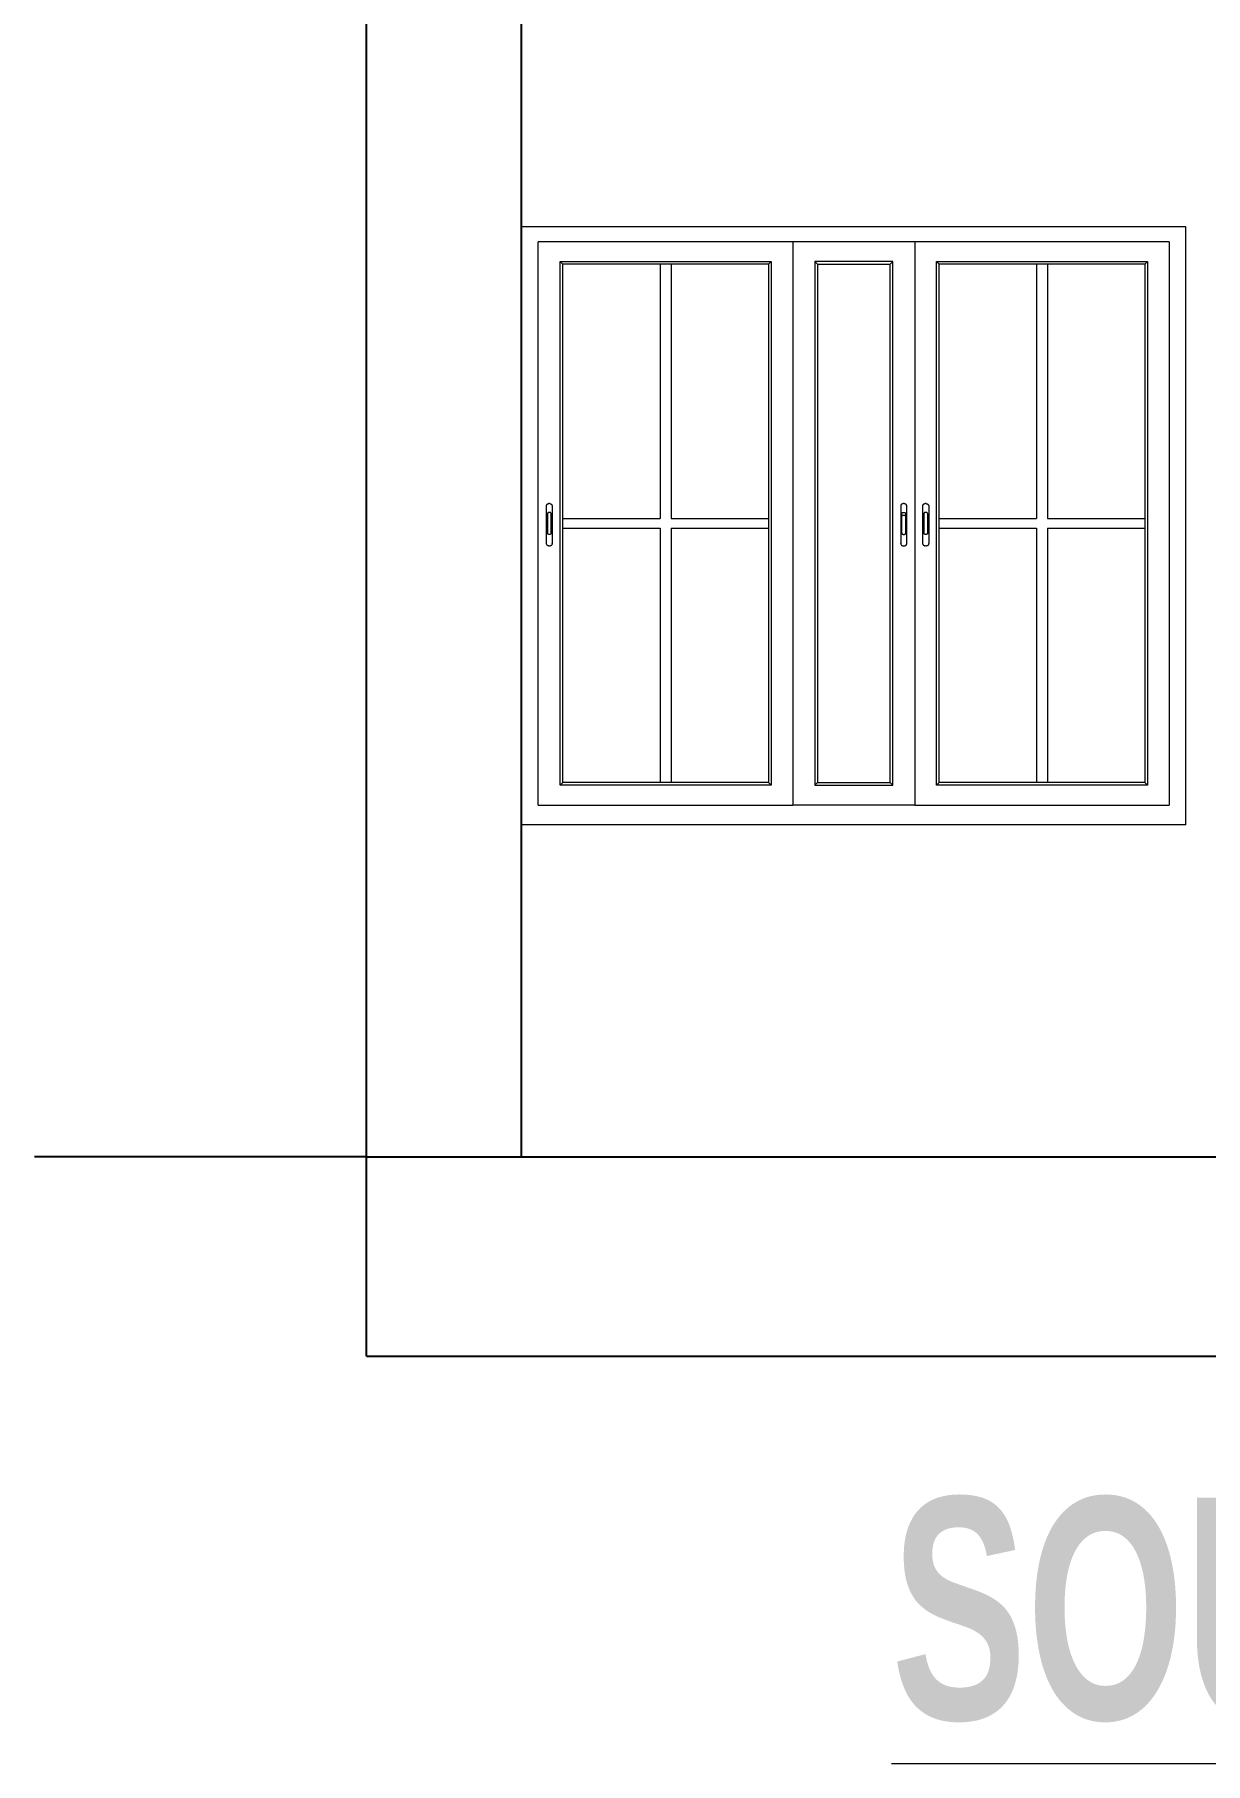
# Model space of a CAD drawing. Header units: inches. Extents: x -10117506 to -5032697, y -6529230 to -3254494.
# Drawn here: x -5047824.7 to -5047718.9, y -3261249.4 to -3261093.3 of the extents above; entities that cross this region are included whole.
import ezdxf

# ---------------------------------------------------------------- set-up
doc = ezdxf.new("R2010")
doc.units = ezdxf.units.IN
doc.header["$LTSCALE"] = 2
doc.header["$MEASUREMENT"] = 0
doc.layers.get('0').update_dxf_attribs({"linetype": 'CONTINUOUS'})
doc.layers.add('Text-100.w', color=254, linetype='CONTINUOUS', lineweight=9)
doc.layers.add('window', color=4, linetype='CONTINUOUS', lineweight=13)
doc.styles.add('Arial', font='arial.ttf', dxfattribs={"width": 0.8, "height": 12})

msp = doc.modelspace()

# ---------------------------------------------------------------- linework, layer by layer
at = {"ltscale": 0.5}
for p, q in [((-5047794.7, -3261194.63), (-5047794.7, -3261087.63)), ((-5047780.7, -3261194.63), (-5047780.7, -3261087.63)), ((-5047794.7, -3261194.63), (-5047824.7, -3261194.63)), ((-5047794.7, -3261194.63), (-5047503.57, -3261194.63)), ((-5047794.7, -3261212.63), (-5047794.7, -3261194.63)), ((-5047794.7, -3261212.63), (-5047503.57, -3261212.63))]:
    msp.add_line(p, q, dxfattribs=at)
at = {"layer": 'window'}
for p, q in [((-5047780.7, -3261164.63), (-5047780.7, -3261110.63)), ((-5047720.7, -3261110.63), (-5047780.7, -3261110.63)), ((-5047720.7, -3261164.63), (-5047720.7, -3261110.63)), ((-5047779.2, -3261162.86), (-5047779.2, -3261111.97)), ((-5047722.2, -3261111.97), (-5047779.2, -3261111.97)), ((-5047756.2, -3261111.97), (-5047756.2, -3261162.86)), ((-5047745.2, -3261111.97), (-5047745.2, -3261162.86)), ((-5047722.2, -3261111.97), (-5047722.2, -3261162.86)), ((-5047777.23, -3261161.06), (-5047777.23, -3261113.77)), ((-5047777.23, -3261113.77), (-5047758.16, -3261113.77)), ((-5047776.99, -3261113.99), (-5047777.23, -3261113.77)), ((-5047776.99, -3261160.83), (-5047776.99, -3261113.99)), ((-5047758.4, -3261113.99), (-5047776.99, -3261113.99)), ((-5047768.19, -3261113.99), (-5047768.19, -3261136.96)), ((-5047767.2, -3261113.99), (-5047767.2, -3261136.96)), ((-5047758.4, -3261113.99), (-5047758.16, -3261113.77)), ((-5047758.4, -3261113.99), (-5047758.4, -3261160.83)), ((-5047758.16, -3261113.77), (-5047758.16, -3261161.06)), ((-5047747.16, -3261113.77), (-5047754.23, -3261113.77)), ((-5047754.23, -3261113.77), (-5047754.23, -3261161.06)), ((-5047753.99, -3261113.99), (-5047754.23, -3261113.77)), ((-5047753.99, -3261113.99), (-5047753.99, -3261160.83)), ((-5047753.99, -3261113.99), (-5047747.4, -3261113.99)), ((-5047747.4, -3261113.99), (-5047747.16, -3261113.77)), ((-5047747.4, -3261160.83), (-5047747.4, -3261113.99)), ((-5047747.16, -3261161.06), (-5047747.16, -3261113.77)), ((-5047743.23, -3261161.06), (-5047743.23, -3261113.77)), ((-5047743.23, -3261113.77), (-5047724.16, -3261113.77)), ((-5047742.99, -3261113.99), (-5047743.23, -3261113.77)), ((-5047742.99, -3261160.83), (-5047742.99, -3261113.99)), ((-5047724.4, -3261113.99), (-5047742.99, -3261113.99)), ((-5047734.19, -3261113.99), (-5047734.19, -3261136.96)), ((-5047733.2, -3261113.99), (-5047733.2, -3261136.96)), ((-5047724.4, -3261113.99), (-5047724.16, -3261113.77)), ((-5047724.4, -3261113.99), (-5047724.4, -3261160.83)), ((-5047724.16, -3261113.77), (-5047724.16, -3261161.06)), ((-5047778.47, -3261135.81), (-5047778.46, -3261135.78)), ((-5047778.47, -3261135.85), (-5047778.46, -3261135.78)), ((-5047778.47, -3261135.85), (-5047778.47, -3261135.81)), ((-5047778.47, -3261139.24), (-5047778.47, -3261135.85)), ((-5047778.46, -3261135.78), (-5047778.44, -3261135.74)), ((-5047778.44, -3261135.74), (-5047778.42, -3261135.72)), ((-5047778.39, -3261135.69), (-5047778.42, -3261135.72)), ((-5047778.36, -3261135.67), (-5047778.39, -3261135.69)), ((-5047778.36, -3261135.67), (-5047778.32, -3261135.65)), ((-5047778.28, -3261135.64), (-5047778.32, -3261135.65)), ((-5047778.24, -3261135.63), (-5047778.28, -3261135.64)), ((-5047778.2, -3261135.62), (-5047778.24, -3261135.63)), ((-5047778.16, -3261135.63), (-5047778.2, -3261135.62)), ((-5047778.16, -3261135.63), (-5047778.12, -3261135.64)), ((-5047778.12, -3261135.64), (-5047778.08, -3261135.65)), ((-5047778.08, -3261135.65), (-5047778.04, -3261135.67)), ((-5047778.04, -3261135.67), (-5047778.01, -3261135.69)), ((-5047778.01, -3261135.69), (-5047777.98, -3261135.72)), ((-5047777.96, -3261135.74), (-5047777.98, -3261135.72)), ((-5047777.94, -3261135.78), (-5047777.96, -3261135.74)), ((-5047777.93, -3261135.81), (-5047777.94, -3261135.78)), ((-5047777.93, -3261135.81), (-5047777.93, -3261135.85)), ((-5047777.93, -3261135.85), (-5047777.93, -3261139.24)), ((-5047746.45, -3261135.78), (-5047746.46, -3261135.81)), ((-5047746.46, -3261135.81), (-5047746.46, -3261135.85)), ((-5047746.46, -3261135.85), (-5047746.46, -3261139.24)), ((-5047746.43, -3261135.74), (-5047746.45, -3261135.78)), ((-5047746.41, -3261135.72), (-5047746.43, -3261135.74)), ((-5047746.38, -3261135.69), (-5047746.41, -3261135.72)), ((-5047746.35, -3261135.67), (-5047746.38, -3261135.69)), ((-5047746.31, -3261135.65), (-5047746.35, -3261135.67)), ((-5047746.27, -3261135.64), (-5047746.31, -3261135.65)), ((-5047746.23, -3261135.63), (-5047746.27, -3261135.64)), ((-5047746.19, -3261135.62), (-5047746.23, -3261135.63)), ((-5047746.15, -3261135.63), (-5047746.19, -3261135.62)), ((-5047746.11, -3261135.64), (-5047746.15, -3261135.63)), ((-5047746.07, -3261135.65), (-5047746.11, -3261135.64)), ((-5047746.03, -3261135.67), (-5047746.07, -3261135.65)), ((-5047746, -3261135.69), (-5047746.03, -3261135.67)), ((-5047745.97, -3261135.72), (-5047746, -3261135.69)), ((-5047745.95, -3261135.74), (-5047745.97, -3261135.72)), ((-5047745.93, -3261135.78), (-5047745.95, -3261135.74)), ((-5047745.92, -3261135.81), (-5047745.93, -3261135.78)), ((-5047745.92, -3261135.85), (-5047745.93, -3261135.78)), ((-5047745.92, -3261135.85), (-5047745.92, -3261135.81)), ((-5047745.92, -3261139.24), (-5047745.92, -3261135.85)), ((-5047744.47, -3261135.81), (-5047744.46, -3261135.78)), ((-5047744.47, -3261135.85), (-5047744.46, -3261135.78)), ((-5047744.47, -3261135.85), (-5047744.47, -3261135.81)), ((-5047744.47, -3261139.24), (-5047744.47, -3261135.85)), ((-5047744.46, -3261135.78), (-5047744.44, -3261135.74)), ((-5047744.44, -3261135.74), (-5047744.42, -3261135.72)), ((-5047744.39, -3261135.69), (-5047744.42, -3261135.72)), ((-5047744.36, -3261135.67), (-5047744.39, -3261135.69)), ((-5047744.36, -3261135.67), (-5047744.32, -3261135.65)), ((-5047744.28, -3261135.64), (-5047744.32, -3261135.65)), ((-5047744.24, -3261135.63), (-5047744.28, -3261135.64)), ((-5047744.2, -3261135.62), (-5047744.24, -3261135.63)), ((-5047744.16, -3261135.63), (-5047744.2, -3261135.62)), ((-5047744.16, -3261135.63), (-5047744.12, -3261135.64)), ((-5047744.12, -3261135.64), (-5047744.08, -3261135.65)), ((-5047744.08, -3261135.65), (-5047744.04, -3261135.67)), ((-5047744.04, -3261135.67), (-5047744.01, -3261135.69)), ((-5047744.01, -3261135.69), (-5047743.98, -3261135.72)), ((-5047743.96, -3261135.74), (-5047743.98, -3261135.72)), ((-5047743.94, -3261135.78), (-5047743.96, -3261135.74)), ((-5047743.93, -3261135.81), (-5047743.94, -3261135.78)), ((-5047743.93, -3261135.81), (-5047743.93, -3261135.85)), ((-5047743.93, -3261135.85), (-5047743.93, -3261139.24)), ((-5047778.37, -3261136.52), (-5047778.38, -3261136.54)), ((-5047778.38, -3261136.54), (-5047778.38, -3261136.56)), ((-5047778.38, -3261136.56), (-5047778.38, -3261138.27)), ((-5047778.36, -3261136.5), (-5047778.37, -3261136.52)), ((-5047778.35, -3261136.48), (-5047778.36, -3261136.5)), ((-5047778.33, -3261136.46), (-5047778.35, -3261136.48)), ((-5047778.31, -3261136.44), (-5047778.33, -3261136.46)), ((-5047778.28, -3261136.43), (-5047778.31, -3261136.44)), ((-5047778.26, -3261136.42), (-5047778.28, -3261136.43)), ((-5047778.23, -3261136.42), (-5047778.26, -3261136.42)), ((-5047778.2, -3261136.42), (-5047778.23, -3261136.42)), ((-5047778.17, -3261136.42), (-5047778.2, -3261136.42)), ((-5047778.14, -3261136.42), (-5047778.17, -3261136.42)), ((-5047778.12, -3261136.43), (-5047778.14, -3261136.42)), ((-5047778.09, -3261136.44), (-5047778.12, -3261136.43)), ((-5047778.07, -3261136.46), (-5047778.09, -3261136.44)), ((-5047778.05, -3261136.48), (-5047778.07, -3261136.46)), ((-5047778.04, -3261136.5), (-5047778.05, -3261136.48)), ((-5047778.03, -3261136.52), (-5047778.04, -3261136.5)), ((-5047778.02, -3261136.54), (-5047778.03, -3261136.52)), ((-5047778.02, -3261136.56), (-5047778.02, -3261136.54)), ((-5047778.02, -3261138.27), (-5047778.02, -3261136.56)), ((-5047776.99, -3261136.96), (-5047768.19, -3261136.96)), ((-5047767.2, -3261136.96), (-5047758.4, -3261136.96)), ((-5047746.37, -3261136.54), (-5047746.36, -3261136.52)), ((-5047746.37, -3261136.56), (-5047746.37, -3261136.54)), ((-5047746.37, -3261136.81), (-5047746.37, -3261136.56)), ((-5047746.37, -3261136.79), (-5047746.36, -3261136.77)), ((-5047746.37, -3261136.81), (-5047746.37, -3261136.79)), ((-5047746.37, -3261138.27), (-5047746.37, -3261136.81)), ((-5047746.36, -3261136.52), (-5047746.35, -3261136.5)), ((-5047746.36, -3261136.77), (-5047746.35, -3261136.74)), ((-5047746.35, -3261136.5), (-5047746.34, -3261136.48)), ((-5047746.35, -3261136.74), (-5047746.34, -3261136.72)), ((-5047746.34, -3261136.48), (-5047746.32, -3261136.46)), ((-5047746.34, -3261136.72), (-5047746.32, -3261136.71)), ((-5047746.32, -3261136.46), (-5047746.3, -3261136.44)), ((-5047746.32, -3261136.71), (-5047746.3, -3261136.69)), ((-5047746.3, -3261136.44), (-5047746.27, -3261136.43)), ((-5047746.3, -3261136.69), (-5047746.27, -3261136.68)), ((-5047746.27, -3261136.43), (-5047746.25, -3261136.42)), ((-5047746.27, -3261136.68), (-5047746.25, -3261136.67)), ((-5047746.25, -3261136.42), (-5047746.22, -3261136.42)), ((-5047746.25, -3261136.67), (-5047746.22, -3261136.67)), ((-5047746.22, -3261136.42), (-5047746.19, -3261136.42)), ((-5047746.22, -3261136.67), (-5047746.19, -3261136.66)), ((-5047746.19, -3261136.42), (-5047746.16, -3261136.42)), ((-5047746.19, -3261136.66), (-5047746.16, -3261136.67)), ((-5047746.16, -3261136.42), (-5047746.13, -3261136.42)), ((-5047746.16, -3261136.67), (-5047746.13, -3261136.67)), ((-5047746.13, -3261136.42), (-5047746.11, -3261136.43)), ((-5047746.13, -3261136.67), (-5047746.11, -3261136.68)), ((-5047746.11, -3261136.43), (-5047746.08, -3261136.44)), ((-5047746.11, -3261136.68), (-5047746.08, -3261136.69)), ((-5047746.08, -3261136.44), (-5047746.06, -3261136.46)), ((-5047746.08, -3261136.69), (-5047746.06, -3261136.71)), ((-5047746.06, -3261136.46), (-5047746.04, -3261136.48)), ((-5047746.06, -3261136.71), (-5047746.04, -3261136.72)), ((-5047746.04, -3261136.48), (-5047746.03, -3261136.5)), ((-5047746.04, -3261136.72), (-5047746.03, -3261136.74)), ((-5047746.03, -3261136.5), (-5047746.02, -3261136.52)), ((-5047746.03, -3261136.74), (-5047746.02, -3261136.77)), ((-5047746.02, -3261136.52), (-5047746.01, -3261136.54)), ((-5047746.02, -3261136.77), (-5047746.01, -3261136.79)), ((-5047746.01, -3261136.54), (-5047746.01, -3261136.56)), ((-5047746.01, -3261138.27), (-5047746.01, -3261136.56)), ((-5047746.01, -3261136.79), (-5047746.01, -3261136.81)), ((-5047744.37, -3261136.52), (-5047744.38, -3261136.54)), ((-5047744.38, -3261136.54), (-5047744.38, -3261136.56)), ((-5047744.38, -3261136.56), (-5047744.38, -3261138.27)), ((-5047744.36, -3261136.5), (-5047744.37, -3261136.52)), ((-5047744.35, -3261136.48), (-5047744.36, -3261136.5)), ((-5047744.33, -3261136.46), (-5047744.35, -3261136.48)), ((-5047744.31, -3261136.44), (-5047744.33, -3261136.46)), ((-5047744.28, -3261136.43), (-5047744.31, -3261136.44)), ((-5047744.26, -3261136.42), (-5047744.28, -3261136.43)), ((-5047744.23, -3261136.42), (-5047744.26, -3261136.42)), ((-5047744.2, -3261136.42), (-5047744.23, -3261136.42)), ((-5047744.17, -3261136.42), (-5047744.2, -3261136.42)), ((-5047744.14, -3261136.42), (-5047744.17, -3261136.42)), ((-5047744.12, -3261136.43), (-5047744.14, -3261136.42)), ((-5047744.09, -3261136.44), (-5047744.12, -3261136.43)), ((-5047744.07, -3261136.46), (-5047744.09, -3261136.44)), ((-5047744.05, -3261136.48), (-5047744.07, -3261136.46)), ((-5047744.04, -3261136.5), (-5047744.05, -3261136.48)), ((-5047744.03, -3261136.52), (-5047744.04, -3261136.5)), ((-5047744.02, -3261136.54), (-5047744.03, -3261136.52)), ((-5047744.02, -3261136.56), (-5047744.02, -3261136.54)), ((-5047744.02, -3261138.27), (-5047744.02, -3261136.56)), ((-5047742.99, -3261136.96), (-5047734.19, -3261136.96)), ((-5047733.2, -3261136.96), (-5047724.4, -3261136.96)), ((-5047778.38, -3261138.29), (-5047778.38, -3261138.27)), ((-5047778.37, -3261138.32), (-5047778.38, -3261138.29)), ((-5047778.36, -3261138.34), (-5047778.37, -3261138.32)), ((-5047778.35, -3261138.36), (-5047778.36, -3261138.34)), ((-5047778.33, -3261138.38), (-5047778.35, -3261138.36)), ((-5047778.31, -3261138.39), (-5047778.33, -3261138.38)), ((-5047778.28, -3261138.4), (-5047778.31, -3261138.39)), ((-5047778.26, -3261138.41), (-5047778.28, -3261138.4)), ((-5047778.23, -3261138.42), (-5047778.26, -3261138.41)), ((-5047778.2, -3261138.42), (-5047778.23, -3261138.42)), ((-5047778.17, -3261138.42), (-5047778.2, -3261138.42)), ((-5047778.14, -3261138.41), (-5047778.17, -3261138.42)), ((-5047778.12, -3261138.4), (-5047778.14, -3261138.41)), ((-5047778.09, -3261138.39), (-5047778.12, -3261138.4)), ((-5047778.07, -3261138.38), (-5047778.09, -3261138.39)), ((-5047778.05, -3261138.36), (-5047778.07, -3261138.38)), ((-5047778.04, -3261138.34), (-5047778.05, -3261138.36)), ((-5047778.03, -3261138.32), (-5047778.04, -3261138.34)), ((-5047778.02, -3261138.29), (-5047778.03, -3261138.32)), ((-5047778.02, -3261138.27), (-5047778.02, -3261138.29)), ((-5047776.99, -3261137.86), (-5047768.19, -3261137.86)), ((-5047768.19, -3261137.86), (-5047768.19, -3261160.83)), ((-5047767.2, -3261137.86), (-5047758.4, -3261137.86)), ((-5047767.2, -3261137.86), (-5047767.2, -3261160.83)), ((-5047746.37, -3261138.27), (-5047746.37, -3261138.29)), ((-5047746.37, -3261138.29), (-5047746.36, -3261138.32)), ((-5047746.36, -3261138.32), (-5047746.35, -3261138.34)), ((-5047746.35, -3261138.34), (-5047746.34, -3261138.36)), ((-5047746.34, -3261138.36), (-5047746.32, -3261138.38)), ((-5047746.32, -3261138.38), (-5047746.3, -3261138.39)), ((-5047746.3, -3261138.39), (-5047746.27, -3261138.4)), ((-5047746.27, -3261138.4), (-5047746.25, -3261138.41)), ((-5047746.25, -3261138.41), (-5047746.22, -3261138.42)), ((-5047746.22, -3261138.42), (-5047746.19, -3261138.42)), ((-5047746.19, -3261138.42), (-5047746.16, -3261138.42)), ((-5047746.16, -3261138.42), (-5047746.13, -3261138.41)), ((-5047746.13, -3261138.41), (-5047746.11, -3261138.4)), ((-5047746.11, -3261138.4), (-5047746.08, -3261138.39)), ((-5047746.08, -3261138.39), (-5047746.06, -3261138.38)), ((-5047746.06, -3261138.38), (-5047746.04, -3261138.36)), ((-5047746.04, -3261138.36), (-5047746.03, -3261138.34)), ((-5047746.03, -3261138.34), (-5047746.02, -3261138.32)), ((-5047746.02, -3261138.32), (-5047746.01, -3261138.29)), ((-5047746.01, -3261138.29), (-5047746.01, -3261138.27)), ((-5047744.38, -3261138.29), (-5047744.38, -3261138.27)), ((-5047744.37, -3261138.32), (-5047744.38, -3261138.29)), ((-5047744.36, -3261138.34), (-5047744.37, -3261138.32)), ((-5047744.35, -3261138.36), (-5047744.36, -3261138.34)), ((-5047744.33, -3261138.38), (-5047744.35, -3261138.36)), ((-5047744.31, -3261138.39), (-5047744.33, -3261138.38)), ((-5047744.28, -3261138.4), (-5047744.31, -3261138.39)), ((-5047744.26, -3261138.41), (-5047744.28, -3261138.4)), ((-5047744.23, -3261138.42), (-5047744.26, -3261138.41)), ((-5047744.2, -3261138.42), (-5047744.23, -3261138.42)), ((-5047744.17, -3261138.42), (-5047744.2, -3261138.42)), ((-5047744.14, -3261138.41), (-5047744.17, -3261138.42)), ((-5047744.12, -3261138.4), (-5047744.14, -3261138.41)), ((-5047744.09, -3261138.39), (-5047744.12, -3261138.4)), ((-5047744.07, -3261138.38), (-5047744.09, -3261138.39)), ((-5047744.05, -3261138.36), (-5047744.07, -3261138.38)), ((-5047744.04, -3261138.34), (-5047744.05, -3261138.36)), ((-5047744.03, -3261138.32), (-5047744.04, -3261138.34)), ((-5047744.02, -3261138.29), (-5047744.03, -3261138.32)), ((-5047744.02, -3261138.27), (-5047744.02, -3261138.29)), ((-5047742.99, -3261137.86), (-5047734.19, -3261137.86)), ((-5047734.19, -3261137.86), (-5047734.19, -3261160.83)), ((-5047733.2, -3261137.86), (-5047724.4, -3261137.86)), ((-5047733.2, -3261137.86), (-5047733.2, -3261160.83)), ((-5047778.47, -3261139.27), (-5047778.47, -3261139.24)), ((-5047778.46, -3261139.3), (-5047778.47, -3261139.27)), ((-5047778.46, -3261139.3), (-5047778.44, -3261139.34)), ((-5047778.44, -3261139.34), (-5047778.42, -3261139.37)), ((-5047778.42, -3261139.37), (-5047778.39, -3261139.39)), ((-5047778.36, -3261139.42), (-5047778.39, -3261139.39)), ((-5047778.32, -3261139.43), (-5047778.36, -3261139.42)), ((-5047778.32, -3261139.43), (-5047778.28, -3261139.45)), ((-5047778.24, -3261139.45), (-5047778.28, -3261139.45)), ((-5047778.2, -3261139.46), (-5047778.24, -3261139.45)), ((-5047778.2, -3261139.46), (-5047778.16, -3261139.45)), ((-5047778.16, -3261139.45), (-5047778.12, -3261139.45)), ((-5047778.08, -3261139.43), (-5047778.12, -3261139.45)), ((-5047778.04, -3261139.42), (-5047778.08, -3261139.43)), ((-5047778.04, -3261139.42), (-5047778.01, -3261139.39)), ((-5047778.01, -3261139.39), (-5047777.98, -3261139.37)), ((-5047777.98, -3261139.37), (-5047777.96, -3261139.34)), ((-5047777.94, -3261139.3), (-5047777.96, -3261139.34)), ((-5047777.93, -3261139.24), (-5047777.94, -3261139.3)), ((-5047777.93, -3261139.27), (-5047777.94, -3261139.3)), ((-5047777.93, -3261139.27), (-5047777.93, -3261139.24)), ((-5047746.46, -3261139.27), (-5047746.46, -3261139.24)), ((-5047746.46, -3261139.24), (-5047746.45, -3261139.3)), ((-5047746.46, -3261139.27), (-5047746.45, -3261139.3)), ((-5047746.45, -3261139.3), (-5047746.43, -3261139.34)), ((-5047746.43, -3261139.34), (-5047746.41, -3261139.37)), ((-5047746.41, -3261139.37), (-5047746.38, -3261139.39)), ((-5047746.38, -3261139.39), (-5047746.35, -3261139.42)), ((-5047746.35, -3261139.42), (-5047746.31, -3261139.43)), ((-5047746.31, -3261139.43), (-5047746.27, -3261139.45)), ((-5047746.27, -3261139.45), (-5047746.23, -3261139.45)), ((-5047746.23, -3261139.45), (-5047746.19, -3261139.46)), ((-5047746.19, -3261139.46), (-5047746.15, -3261139.45)), ((-5047746.15, -3261139.45), (-5047746.11, -3261139.45)), ((-5047746.11, -3261139.45), (-5047746.07, -3261139.43)), ((-5047746.07, -3261139.43), (-5047746.03, -3261139.42)), ((-5047746.03, -3261139.42), (-5047746, -3261139.39)), ((-5047746, -3261139.39), (-5047745.97, -3261139.37)), ((-5047745.97, -3261139.37), (-5047745.95, -3261139.34)), ((-5047745.95, -3261139.34), (-5047745.93, -3261139.3)), ((-5047745.93, -3261139.3), (-5047745.92, -3261139.27)), ((-5047745.92, -3261139.27), (-5047745.92, -3261139.24)), ((-5047744.47, -3261139.27), (-5047744.47, -3261139.24)), ((-5047744.46, -3261139.3), (-5047744.47, -3261139.27)), ((-5047744.46, -3261139.3), (-5047744.44, -3261139.34)), ((-5047744.44, -3261139.34), (-5047744.42, -3261139.37)), ((-5047744.42, -3261139.37), (-5047744.39, -3261139.39)), ((-5047744.36, -3261139.42), (-5047744.39, -3261139.39)), ((-5047744.32, -3261139.43), (-5047744.36, -3261139.42)), ((-5047744.32, -3261139.43), (-5047744.28, -3261139.45)), ((-5047744.24, -3261139.45), (-5047744.28, -3261139.45)), ((-5047744.2, -3261139.46), (-5047744.24, -3261139.45)), ((-5047744.2, -3261139.46), (-5047744.16, -3261139.45)), ((-5047744.16, -3261139.45), (-5047744.12, -3261139.45)), ((-5047744.08, -3261139.43), (-5047744.12, -3261139.45)), ((-5047744.04, -3261139.42), (-5047744.08, -3261139.43)), ((-5047744.04, -3261139.42), (-5047744.01, -3261139.39)), ((-5047744.01, -3261139.39), (-5047743.98, -3261139.37)), ((-5047743.98, -3261139.37), (-5047743.96, -3261139.34)), ((-5047743.94, -3261139.3), (-5047743.96, -3261139.34)), ((-5047743.93, -3261139.24), (-5047743.94, -3261139.3)), ((-5047743.93, -3261139.27), (-5047743.94, -3261139.3)), ((-5047743.93, -3261139.27), (-5047743.93, -3261139.24)), ((-5047777.23, -3261161.06), (-5047776.99, -3261160.83)), ((-5047758.4, -3261160.83), (-5047776.99, -3261160.83)), ((-5047758.4, -3261160.83), (-5047758.16, -3261161.06)), ((-5047753.99, -3261160.83), (-5047754.23, -3261161.06)), ((-5047753.99, -3261160.83), (-5047747.4, -3261160.83)), ((-5047747.16, -3261161.06), (-5047747.4, -3261160.83)), ((-5047743.23, -3261161.06), (-5047742.99, -3261160.83)), ((-5047724.4, -3261160.83), (-5047742.99, -3261160.83)), ((-5047724.4, -3261160.83), (-5047724.16, -3261161.06)), ((-5047758.16, -3261161.06), (-5047777.23, -3261161.06)), ((-5047754.23, -3261161.06), (-5047747.16, -3261161.06)), ((-5047724.16, -3261161.06), (-5047743.23, -3261161.06)), ((-5047779.2, -3261162.86), (-5047756.2, -3261162.86)), ((-5047745.2, -3261162.86), (-5047756.2, -3261162.86)), ((-5047745.2, -3261162.86), (-5047722.2, -3261162.86)), ((-5047720.7, -3261164.63), (-5047780.7, -3261164.63))]:
    msp.add_line(p, q, dxfattribs=at)

# ---------------------------------------------------------------- texts
at = {"layer": 'Text-100.w', "insert": (-5047662.8, -3261225.43), "char_height": 20, "width": 569.1024, "attachment_point": 2, "style": 'Arial'}
msp.add_mtext('\\A1;{\\fArial Narrow|b1|i0|c0|p34;\\L SOUTH ELEVATION}', dxfattribs=at)

doc.saveas('drawing.dxf')
